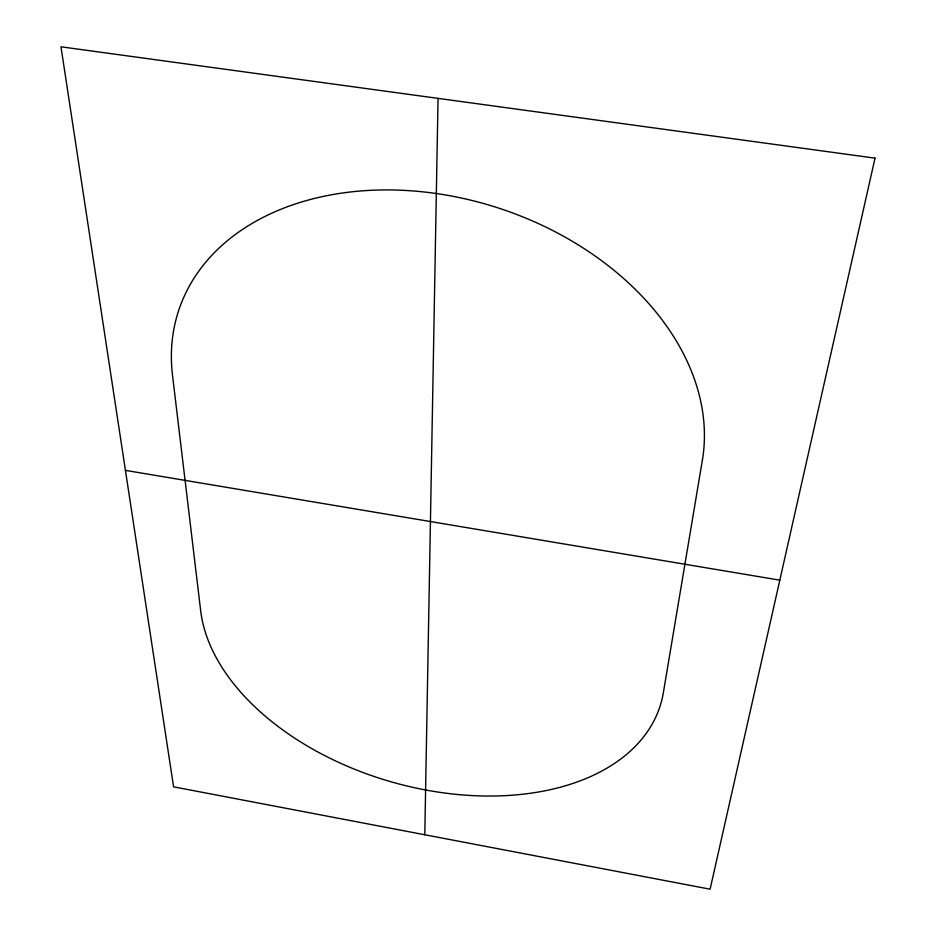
<?xml version="1.0" encoding="UTF-8"?>
<svg xmlns="http://www.w3.org/2000/svg" width="936" height="936" viewBox="0 0 936 936"><rect width="100%" height="100%" fill="white"/><g stroke="black" fill="none" stroke-linecap="round" stroke-linejoin="round"><path stroke-width="1.4" d="M424.792 834.772L438.048 98.374M125.424 470.363L779.817 580.168M702.398 460.067L663.355 692.71A237.99 150.275 16.1 0 1 429.179 790.627A237.99 150.275 16.1 0 1 200.667 610.682L172.505 375.219A272.938 197.438 18.2 0 1 442.084 194.407A272.938 197.438 18.2 0 1 702.398 460.067M875.02 158.149L710.108 889.2L173.581 786.837L60.98 46.8L875.02 158.149"/></g></svg>
